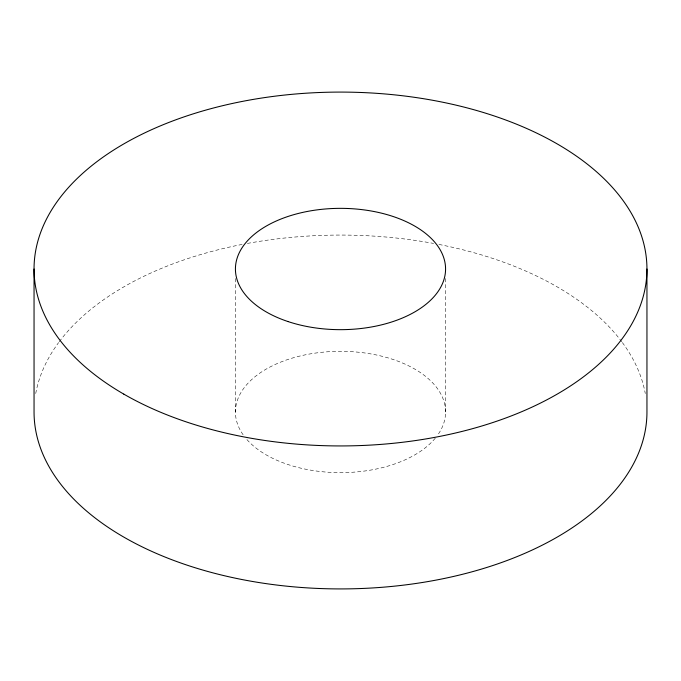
<?xml version="1.0" encoding="UTF-8"?>
<svg xmlns="http://www.w3.org/2000/svg" width="681" height="681" viewBox="0 0 681 681"><rect width="100%" height="100%" fill="white"/><g stroke="black" fill="none" stroke-linecap="round" stroke-linejoin="round"><path stroke-width="0.51" stroke-dasharray="3.4 2.55" d="M445.57 278.538L445.57 411.988M235.43 278.538L235.43 411.988M243.117 434.767A105.07 60.66 0 0 1 340.5 351.328A105.07 60.66 0 0 1 437.883 434.767M435.253 438.206A105.07 60.66 0 0 1 340.5 472.648A105.07 60.66 0 0 1 245.747 438.206M35.727 393.524A306.45 176.924 0 0 1 58.626 342.569M59.264 341.709A306.45 176.924 0 0 1 242.078 244.436M247.373 243.432A306.45 176.924 0 0 1 433.627 243.432M438.922 244.436A306.45 176.924 0 0 1 621.736 341.709M622.374 342.569A306.45 176.924 0 0 1 645.273 393.524"/><path stroke-width="1.02" d="M646.95 269.012L646.95 411.988A306.45 176.924 0 0 1 340.5 588.92A306.45 176.924 0 0 1 34.05 411.988L34.05 269.012M287.969 321.543A105.07 60.66 0 0 0 445.57 269.012A105.07 60.66 0 0 0 287.969 216.473A105.07 60.66 0 0 0 287.969 321.543M123.806 394.12A306.45 176.924 0 0 0 636.505 314.801A306.45 176.924 0 0 0 261.189 98.115A306.45 176.924 0 0 0 123.806 394.12"/></g></svg>
